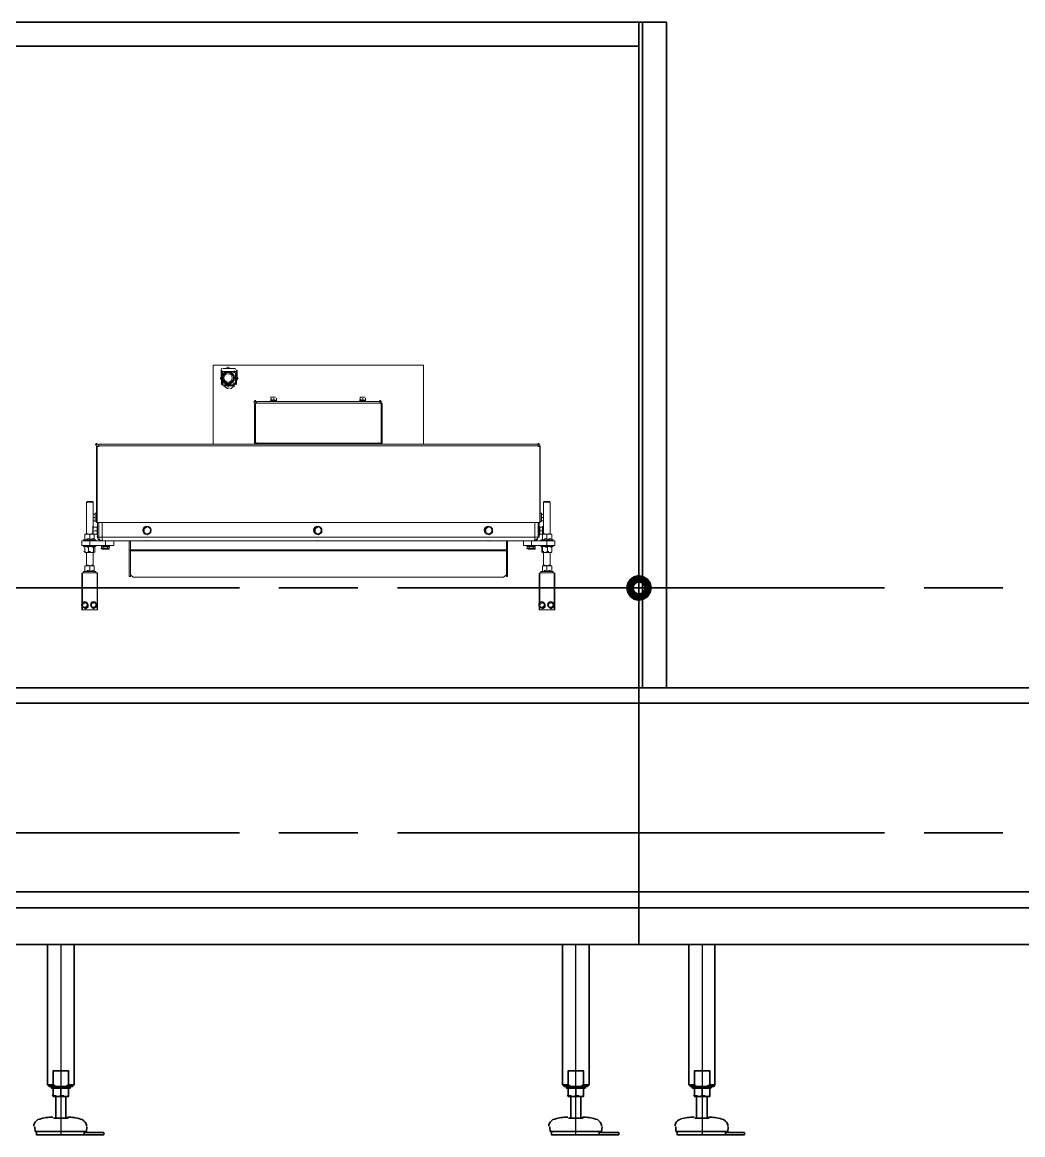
# Model space of a CAD drawing. Header units: millimetres. Extents: x 25096 to 30217, y 6541 to 10165.
# Drawn here: x 27923.6 to 28150, y 6863.4 to 7115.3 of the extents above; entities that cross this region are included whole.
import ezdxf

# ---------------------------------------------------------------- set-up
doc = ezdxf.new("R2010")
doc.units = ezdxf.units.MM
doc.layers.add('Equipment', color=123, linetype='Continuous')

# ---------------------------------------------------------------- blocks, each defined once
blk = doc.blocks.new('A$C970bf4b1')
at = {"layer": 'Equipment', "lineweight": 35}
blk.add_lwpolyline([(-7784.4, 2118), (-6565.1, 2118), (-6565.1, 362), (-7784.4, 362)], close=True, dxfattribs=at)
for points in [[(-6512.2, 851), (-6512.2, 2118), (-6565.1, 2118)], [(-6557.7, 2118), (-6557.7, 851)], [(-6565.1, 2072.5), (-7784.4, 2072.5), (-8700, 2072.5), (-10834.9, 2072.5)], [(-6565.1, 851), (-4429.1, 851), (-4429.1, 362), (-6565.1, 362), (-6565.1, 851), (-7784.4, 851), (-8700, 851), (-10834.9, 851), (-13405.9, 851), (-13405.9, 1187.6), (-10834.9, 1187.6)], [(-8092.4, 1041.5), (-7784.4, 1041.5), (-7325, 1041.5)], [(-7249.9, 1041.5), (-7099.6, 1041.5)], [(-7024.4, 1041.5), (-6565.1, 1041.5), (-6097.2, 1041.5)], [(-6565.1, 1041.5), (-6565.1, 1041.5)], [(-6022.1, 1041.5), (-5871.8, 1041.5)], [(-13435.5, 821.4), (-10834.9, 821.4), (-8700, 821.4), (-7784.4, 821.4), (-6565.1, 821.4)], [(-4431.2, 821.4), (-6566.1, 821.4)], [(-8092.4, 574.7), (-7784.4, 574.7), (-7325, 574.7)], [(-7249.9, 574.7), (-7099.6, 574.7)], [(-7024.4, 574.7), (-6565.1, 574.7), (-6097.2, 574.7)], [(-6022.1, 574.7), (-5871.8, 574.7)], [(-10834.9, 462.5), (-8700, 462.5), (-7784.4, 462.5), (-6565.1, 462.5), (-4429.1, 462.5), (121.2, 462.5)], [(-10834.9, 431.9), (-8700, 431.9), (-7784.4, 431.9), (-6565.1, 431.9), (-4429.1, 431.9), (121.2, 431.9)], [(-7690.2, 362), (-7690.2, 95.3), (-7687, 92.1), (-7674.3, 92.1), (-7676.5, 93.1), (-7679.6, 95.3)], [(-7664.8, 362), (-7664.8, 362)], [(-7655.3, 92.1), (-7642.6, 92.1), (-7639.4, 95.3), (-7639.4, 362)], [(-6675.2, 92.1), (-6662.5, 92.1), (-6659.3, 95.3), (-6659.3, 362), (-6684.7, 362), (-6710.1, 362), (-6710.1, 95.3), (-6706.9, 92.1), (-6694.2, 92.1), (-6696.3, 93.1), (-6699.5, 95.3)], [(-6469.8, 362), (-6469.8, 95.3), (-6466.6, 92.1), (-6453.9, 92.1), (-6457.1, 93.1), (-6459.2, 95.3)], [(-6444.4, 362), (-6444.4, 362)], [(-6435.9, 92.1), (-6422.2, 92.1), (-6420.1, 95.3), (-6420.1, 362)], [(-7690.2, 95.3), (-7679.6, 95.3), (-7679.6, 121.7), (-7650, 121.7), (-7650, 95.3), (-7639.4, 95.3)], [(-6710.1, 95.3), (-6699.5, 95.3), (-6699.5, 121.7), (-6669.9, 121.7), (-6669.9, 95.3), (-6659.3, 95.3)], [(-6469.8, 95.3), (-6459.2, 95.3), (-6459.2, 121.7), (-6429.6, 121.7), (-6429.6, 95.3), (-6420.1, 95.3)], [(-7682.8, 92.1), (-7682.8, 90), (-7682.8, 88.9), (-7646.8, 88.9), (-7646.8, 90), (-7646.8, 92.1)], [(-7682.8, 90), (-7646.8, 90)], [(-7672.2, 73), (-7679.6, 73), (-7679.6, 74.1), (-7679.6, 87.9), (-7676.5, 88.9), (-7672.2, 88.9)], [(-7679.6, 88.9), (-7679.6, 87.9)], [(-7674.3, 92.1), (-7655.3, 92.1), (-7650, 95.3)], [(-7650, 88.9), (-7650, 87.9), (-7650, 74.1), (-7653.2, 73), (-7657.4, 73), (-7672.2, 73), (-7668, 73), (-7664.8, 74.1), (-7664.8, 87.9), (-7661.6, 88.9), (-7657.4, 88.9)], [(-6702.7, 92.1), (-6702.7, 90), (-6702.7, 88.9), (-6666.7, 88.9), (-6666.7, 90), (-6666.7, 92.1)], [(-6702.7, 90), (-6666.7, 90)], [(-6692.1, 73), (-6699.5, 73), (-6699.5, 74.1), (-6699.5, 87.9), (-6696.3, 88.9), (-6692.1, 88.9)], [(-6699.5, 88.9), (-6699.5, 87.9)], [(-6694.2, 92.1), (-6675.2, 92.1), (-6669.9, 95.3)], [(-6669.9, 88.9), (-6669.9, 87.9), (-6669.9, 74.1), (-6673, 73), (-6677.3, 73), (-6692.1, 73), (-6687.9, 73), (-6684.7, 74.1), (-6684.7, 87.9), (-6681.5, 88.9), (-6677.3, 88.9)], [(-6463.5, 92.1), (-6463.5, 90), (-6462.4, 88.9), (-6427.5, 88.9), (-6426.4, 90), (-6426.4, 92.1)], [(-6463.5, 90), (-6426.4, 90)], [(-6451.8, 73), (-6459.2, 73), (-6459.2, 74.1), (-6459.2, 87.9), (-6456.1, 88.9), (-6451.8, 88.9)], [(-6459.2, 88.9), (-6459.2, 87.9)], [(-6453.9, 92.1), (-6435.9, 92.1), (-6429.6, 95.3)], [(-6429.6, 88.9), (-6429.6, 87.9), (-6429.6, 74.1), (-6433.8, 73), (-6437, 73), (-6451.8, 73), (-6448.6, 73), (-6444.4, 74.1), (-6444.4, 87.9), (-6441.2, 88.9), (-6437, 88.9)], [(-7674.3, 73), (-7674.3, 31.8)], [(-7650, 74.1), (-7650, 73), (-7657.4, 73)], [(-7655.3, 31.8), (-7655.3, 73)], [(-6694.2, 73), (-6694.2, 31.8)], [(-6669.9, 74.1), (-6669.9, 73), (-6677.3, 73)], [(-6675.2, 31.8), (-6675.2, 73)], [(-6455, 73), (-6455, 31.8)], [(-6429.6, 74.1), (-6429.6, 73), (-6437, 73)], [(-6434.9, 31.8), (-6434.9, 73)], [(-7651.1, 31.8), (-7678.6, 31.8)], [(-6670.9, 31.8), (-6698.4, 31.8)], [(-6430.7, 31.8), (-6458.2, 31.8)], [(-7714.6, 14.8), (-7713.5, 6.4), (-7616.1, 6.4), (-7615.1, 14.8)], [(-7620.4, 0), (-7598.1, 0), (-7583.3, 0), (-7583.3, 4.2), (-7598.1, 4.2), (-7620.4, 4.2), (-7620.4, 0), (-7711.4, 0), (-7711.4, 6.4)], [(-7618.2, 4.2), (-7618.2, 6.4)], [(-6734.4, 14.8), (-6733.4, 6.4), (-6636, 6.4), (-6634.9, 14.8)], [(-6640.2, 0), (-6618, 0), (-6603.2, 0), (-6603.2, 4.2), (-6618, 4.2), (-6640.2, 4.2), (-6640.2, 0), (-6731.3, 0), (-6731.3, 6.4)], [(-6638.1, 4.2), (-6638.1, 6.4)], [(-6494.2, 14.8), (-6494.2, 6.4), (-6395.7, 6.4), (-6394.7, 14.8)], [(-6400, 0), (-6377.7, 0), (-6364, 0), (-6364, 4.2), (-6377.7, 4.2), (-6400, 4.2), (-6400, 0), (-6492, 0), (-6492, 6.4)], [(-6397.8, 4.2), (-6397.8, 6.4)]]:
    blk.add_lwpolyline(points, dxfattribs=at)
at = {"layer": 'Equipment', "lineweight": 20}
for points in [[(-7374.8, 1314.6), (-7374.8, 1464.9), (-6974.7, 1464.9), (-6974.7, 1314.6)], [(-7358.9, 1441.6), (-7361, 1441.6), (-7361, 1438.4), (-7358.9, 1438.4)], [(-7357.9, 1427.9), (-7358.9, 1428.9), (-7360, 1455.4), (-7358.9, 1455.4), (-7357.9, 1430), (-7356.8, 1430), (-7356.8, 1431), (-7356.8, 1450.1)], [(-7360, 1454.3), (-7358.9, 1454.3)], [(-7360, 1453.3), (-7329.3, 1453.3)], [(-7360, 1442.7), (-7358.9, 1442.7)], [(-7358.9, 1451.1), (-7357.9, 1452.2)], [(-7357.9, 1449), (-7356.8, 1449)], [(-7356.8, 1444.8), (-7357.9, 1442.7)], [(-7333.5, 1458.6), (-7355.7, 1458.6)], [(-7355.7, 1458.6), (-7355.7, 1458.6)], [(-7354.7, 1452.2), (-7334.6, 1452.2)], [(-7353.6, 1452.2), (-7353.6, 1453.3)], [(-7349.4, 1443.7), (-7349.4, 1443.7)], [(-7348.3, 1458.6), (-7347.3, 1458.6)], [(-7345.2, 1445.9), (-7345.2, 1445.9)], [(-7342, 1458.6), (-7340.9, 1458.6)], [(-7339.9, 1443.7), (-7339.9, 1443.7)], [(-7335.6, 1452.2), (-7335.6, 1453.3)], [(-7333.5, 1458.6), (-7333.5, 1458.6)], [(-7331.4, 1442.7), (-7331.4, 1449), (-7332.5, 1449)], [(-7332.5, 1444.8), (-7331.4, 1442.7), (-7331.4, 1437.4), (-7332.5, 1435.3)], [(-7330.3, 1437.4), (-7329.3, 1437.4), (-7329.3, 1455.4), (-7330.3, 1455.4), (-7330.3, 1428.9), (-7331.4, 1427.9)], [(-7331.4, 1452.2), (-7330.3, 1451.1)], [(-7331.4, 1438.4), (-7328.2, 1438.4), (-7328.2, 1441.6), (-7331.4, 1441.6)], [(-7329.3, 1454.3), (-7330.3, 1454.3)], [(-7329.3, 1442.7), (-7330.3, 1442.7)], [(-7360, 1437.4), (-7358.9, 1437.4)], [(-7356.8, 1435.3), (-7357.9, 1437.4)], [(-7334.6, 1427.9), (-7354.7, 1427.9)], [(-7347.3, 1420.4), (-7354.7, 1425.7)], [(-7349.4, 1436.3), (-7349.4, 1436.3)], [(-7334.6, 1425.7), (-7342, 1420.4)], [(-7340.9, 1427.9), (-7340.9, 1427.9)], [(-7339.9, 1436.3), (-7339.9, 1436.3)], [(-7339.9, 1427.9), (-7339.9, 1427.9)], [(-7264.7, 1402.5), (-7264.7, 1402.5)], [(-7264.7, 1402.5), (-7264.7, 1398.2), (-7264.7, 1396.1)], [(-7254.1, 1398.2), (-7264.7, 1398.2)], [(-7254.1, 1396.1), (-7254.1, 1402.5)], [(-7094.3, 1402.5), (-7095.4, 1402.5), (-7095.4, 1396.1)], [(-7095.4, 1398.2), (-7084.8, 1398.2)], [(-7084.8, 1396.1), (-7084.8, 1398.2), (-7084.8, 1402.5)], [(-7053, 1392.9), (-7296.5, 1392.9)], [(-7053, 1391.9), (-7053, 1316.7), (-7296.5, 1316.7), (-7296.5, 1391.9)], [(-7294.4, 1391.9), (-7294.4, 1314.6)], [(-7057.3, 1392.9), (-7057.3, 1396.1), (-7292.2, 1396.1), (-7292.2, 1392.9)], [(-7292.2, 1395), (-7292.2, 1395)], [(-7264.7, 1397.2), (-7264.7, 1397.2)], [(-7264.7, 1397.2), (-7264.7, 1397.2)], [(-7264.7, 1397.2), (-7264.7, 1397.2)], [(-7263.7, 1397.2), (-7263.7, 1397.2)], [(-7255.2, 1397.2), (-7256.2, 1397.2), (-7257.3, 1397.2), (-7258.4, 1397.2), (-7260.5, 1397.2), (-7262.6, 1397.2), (-7263.7, 1397.2)], [(-7263.7, 1397.2), (-7263.7, 1397.2)], [(-7263.7, 1397.2), (-7263.7, 1397.2)], [(-7262.6, 1397.2), (-7262.6, 1397.2)], [(-7262.6, 1397.2), (-7262.6, 1397.2)], [(-7262.6, 1397.2), (-7262.6, 1397.2)], [(-7258.4, 1397.2), (-7258.4, 1397.2)], [(-7258.4, 1397.2), (-7258.4, 1397.2)], [(-7257.3, 1397.2), (-7257.3, 1397.2)], [(-7256.2, 1397.2), (-7256.2, 1397.2)], [(-7256.2, 1397.2), (-7256.2, 1397.2)], [(-7255.2, 1397.2), (-7255.2, 1397.2)], [(-7255.2, 1397.2), (-7255.2, 1397.2)], [(-7254.1, 1397.2), (-7254.1, 1397.2)], [(-7254.1, 1397.2), (-7254.1, 1397.2)], [(-7254.1, 1397.2), (-7254.1, 1397.2)], [(-7095.4, 1397.2), (-7095.4, 1397.2)], [(-7095.4, 1397.2), (-7095.4, 1397.2)], [(-7094.3, 1397.2), (-7093.2, 1397.2), (-7092.2, 1397.2), (-7091.1, 1397.2), (-7089, 1397.2), (-7086.9, 1397.2), (-7085.8, 1397.2)], [(-7094.3, 1397.2), (-7094.3, 1397.2)], [(-7094.3, 1397.2), (-7094.3, 1397.2)], [(-7093.2, 1397.2), (-7093.2, 1397.2)], [(-7093.2, 1397.2), (-7093.2, 1397.2)], [(-7089, 1397.2), (-7089, 1397.2)], [(-7089, 1397.2), (-7089, 1397.2)], [(-7086.9, 1397.2), (-7086.9, 1397.2)], [(-7086.9, 1397.2), (-7086.9, 1397.2)], [(-7086.9, 1397.2), (-7086.9, 1397.2)], [(-7085.8, 1397.2), (-7085.8, 1397.2)], [(-7085.8, 1397.2), (-7085.8, 1397.2)], [(-7085.8, 1397.2), (-7085.8, 1397.2)], [(-7084.8, 1397.2), (-7084.8, 1397.2)], [(-7084.8, 1397.2), (-7084.8, 1397.2)], [(-7084.8, 1397.2), (-7084.8, 1397.2)], [(-7057.3, 1395), (-7057.3, 1396.1)], [(-7057.3, 1395), (-7057.3, 1395)], [(-7055.1, 1314.6), (-7055.1, 1316.7), (-7055.1, 1391.9)], [(-7597.1, 1310.4), (-7592.8, 1310.4), (-7592.8, 1314.6), (-6755.6, 1314.6), (-6755.6, 1313.5), (-6756.7, 1313.5)], [(-7592.8, 1313.5), (-7593.9, 1313.5)], [(-7290.1, 1314.6), (-7290.1, 1316.7), (-7290.1, 1315.7)], [(-7272.1, 1314.6), (-7272.1, 1315.7), (-7272.1, 1316.7)], [(-7272.1, 1315.7), (-7272.1, 1315.7)], [(-7252, 1314.6), (-7252, 1315.7)], [(-7237.2, 1314.6), (-7237.2, 1315.7), (-7237.2, 1316.7)], [(-7181.1, 1316.7), (-7181.1, 1315.7), (-7181.1, 1316.7)], [(-7181.1, 1316.7), (-7181.1, 1315.7), (-7181.1, 1314.6)], [(-7168.4, 1314.6), (-7168.4, 1315.7), (-7168.4, 1316.7), (-7168.4, 1315.7), (-7165.2, 1315.7), (-7165.2, 1316.7), (-7165.2, 1315.7)], [(-7168.4, 1316.7), (-7168.4, 1316.7)], [(-7166.3, 1315.7), (-7166.3, 1315.7)], [(-7165.2, 1315.7), (-7165.2, 1315.7)], [(-7165.2, 1315.7), (-7165.2, 1315.7)], [(-7162, 1315.7), (-7162, 1316.7)], [(-7161, 1314.6), (-7161, 1315.7)], [(-7159.9, 1316.7), (-7159.9, 1315.7), (-7159.9, 1314.6)], [(-7159.9, 1315.7), (-7159.9, 1315.7)], [(-7158.9, 1316.7), (-7158.9, 1316.7)], [(-7158.9, 1315.7), (-7158.9, 1315.7)], [(-7158.9, 1314.6), (-7158.9, 1314.6)], [(-7097.5, 1315.7), (-7097.5, 1314.6), (-7112.3, 1314.6), (-7112.3, 1315.7), (-7112.3, 1316.7)], [(-7077.4, 1314.6), (-7077.4, 1315.7), (-7077.4, 1316.7)], [(-7077.4, 1315.7), (-7077.4, 1315.7)], [(-7059.4, 1315.7), (-7059.4, 1316.7), (-7059.4, 1314.6)], [(-7596, 1165.4), (-7596, 1311.4), (-7597.1, 1311.4), (-7597.1, 1165.4), (-6752.4, 1165.4), (-6752.4, 1311.4), (-6753.5, 1311.4), (-6753.5, 1165.4)], [(-6756.7, 1311.4), (-7592.8, 1311.4)], [(-7603.4, 1143.1), (-7603.4, 1204.5), (-7604.5, 1205.6), (-7615.1, 1205.6), (-7616.1, 1204.5), (-7616.1, 1143.1)], [(-7603.4, 1204.5), (-7616.1, 1204.5)], [(-6733.4, 1143.1), (-6733.4, 1204.5), (-6734.4, 1205.6), (-6745, 1205.6), (-6746.1, 1204.5), (-6746.1, 1143.1)], [(-6733.4, 1204.5), (-6746.1, 1204.5)], [(-7599.2, 1181.2), (-7603.4, 1181.2)], [(-7599.2, 1174.9), (-7603.4, 1174.9)], [(-7599.2, 1168.5), (-7603.4, 1168.5)], [(-7597.1, 1183.4), (-7599.2, 1183.4), (-7599.2, 1167.5), (-7597.1, 1167.5)], [(-7596, 1179.1), (-7596, 1179.1)], [(-7596, 1170.7), (-7596, 1170.7)], [(-6754.5, 1165.4), (-6754.5, 1137.8), (-7595, 1137.8), (-7595, 1165.4)], [(-7592.8, 1165.4), (-7592.8, 1137.8), (-7592.8, 1136.8), (-7591.8, 1134.7), (-7591.8, 1133.6), (-7590.7, 1132.5), (-7589.7, 1131.5), (-7588.6, 1130.4), (-7587.5, 1130.4), (-7586.5, 1130.4), (-7586.5, 1165.4)], [(-6756.7, 1165.4), (-6756.7, 1137.8), (-6756.7, 1136.8), (-6757.7, 1134.7), (-6757.7, 1133.6), (-6758.8, 1132.5), (-6759.8, 1131.5), (-6760.9, 1130.4), (-6761.9, 1130.4), (-6763, 1130.4), (-6763, 1165.4)], [(-6753.5, 1179.1), (-6753.5, 1179.1)], [(-6753.5, 1170.7), (-6753.5, 1170.7)], [(-6752.4, 1167.5), (-6750.3, 1167.5), (-6750.3, 1183.4), (-6752.4, 1183.4)], [(-6750.3, 1181.2), (-6746.1, 1181.2)], [(-6750.3, 1174.9), (-6746.1, 1174.9)], [(-6750.3, 1168.5), (-6746.1, 1168.5)], [(-7596, 1156.9), (-7602.4, 1156.9)], [(-7596, 1149.5), (-7601.3, 1149.5)], [(-7595, 1158), (-7596, 1158), (-7596, 1142.1), (-7595, 1142.1)], [(-6754.5, 1142.1), (-6753.5, 1142.1), (-6753.5, 1158), (-6754.5, 1158)], [(-6753.5, 1156.9), (-6747.1, 1156.9)], [(-6753.5, 1149.5), (-6748.2, 1149.5)], [(-6747.1, 1156.9), (-6747.1, 1156.9)], [(-6784.2, 1130.4), (-6784.2, 1122), (-6724.9, 1122), (-6724.9, 1130.4), (-7624.6, 1130.4), (-7624.6, 1122), (-7564.3, 1122), (-7564.3, 1130.4)], [(-7598.1, 1130.4), (-7598.1, 1132.5), (-7621.4, 1132.5), (-7621.4, 1130.4)], [(-7619.3, 1142.1), (-7616.1, 1143.1), (-7614, 1143.1)], [(-7619.3, 1132.5), (-7619.3, 1143.1), (-7596, 1143.1)], [(-7619.3, 1133.6), (-7616.1, 1132.5), (-7614, 1132.5)], [(-7605.5, 1143.1), (-7607.7, 1143.1), (-7609.8, 1142.1), (-7609.8, 1133.6), (-7607.7, 1132.5), (-7605.5, 1132.5)], [(-7609.8, 1122), (-7609.8, 1130.4)], [(-7602.4, 1143.1), (-7602.4, 1143.1)], [(-7601.3, 1132.5), (-7601.3, 1143.1)], [(-7587.5, 1130.4), (-7587.5, 1130.4)], [(-7580.1, 1122), (-7580.1, 1130.4)], [(-7532.5, 1130.4), (-7532.5, 1062.7), (-7534.6, 1062.7), (-7534.6, 1130.4)], [(-6814.9, 1130.4), (-6814.9, 1062.7), (-6817, 1062.7), (-6817, 1130.4), (-6817, 1065.9), (-6822.3, 1061.6), (-7527.2, 1061.6), (-7532.5, 1065.9)], [(-6769.4, 1130.4), (-6769.4, 1122)], [(-6753.5, 1143.1), (-6730.2, 1143.1), (-6730.2, 1132.5)], [(-6728.1, 1130.4), (-6728.1, 1132.5), (-6751.4, 1132.5), (-6751.4, 1130.4)], [(-6748.2, 1142.1), (-6746.1, 1143.1), (-6744, 1143.1)], [(-6748.2, 1132.5), (-6748.2, 1143.1)], [(-6748.2, 1133.6), (-6746.1, 1132.5), (-6744, 1132.5)], [(-6735.5, 1132.5), (-6737.6, 1132.5), (-6739.7, 1133.6), (-6739.7, 1142.1), (-6737.6, 1143.1), (-6735.5, 1143.1)], [(-6739.7, 1130.4), (-6739.7, 1122)], [(-7621.4, 1122), (-7621.4, 1119.8), (-7598.1, 1119.8), (-7598.1, 1122)], [(-7619.3, 1118.8), (-7619.3, 1109.3), (-7619.3, 1108.2), (-7601.3, 1108.2), (-7600.2, 1109.3), (-7600.2, 1118.8), (-7600.2, 1119.8), (-7601.3, 1119.8), (-7601.3, 1118.8), (-7602.4, 1118.8)], [(-7619.3, 1119.8), (-7619.3, 1119.8)], [(-7619.3, 1118.8), (-7619.3, 1118.8)], [(-7619.3, 1109.3), (-7619.3, 1109.3)], [(-7616.1, 1119.8), (-7614, 1118.8), (-7611.9, 1118.8), (-7611.9, 1109.3), (-7614, 1109.3), (-7616.1, 1108.2), (-7616.1, 1082.8)], [(-7602.4, 1109.3), (-7602.4, 1118.8), (-7604.5, 1118.8), (-7606.6, 1119.8)], [(-7606.6, 1108.2), (-7604.5, 1109.3), (-7602.4, 1109.3), (-7601.3, 1109.3), (-7601.3, 1108.2), (-7600.2, 1109.3)], [(-7603.4, 1082.8), (-7603.4, 1108.2)], [(-7587.5, 1122), (-7587.5, 1115.6), (-7586.5, 1114.6), (-7573.8, 1114.6), (-7572.7, 1115.6), (-7572.7, 1119.8)], [(-7587.5, 1119.8), (-7571.7, 1119.8), (-7571.7, 1122)], [(-7575.9, 1119.8), (-7575.9, 1115.6)], [(-7572.7, 1115.6), (-7572.7, 1115.6)], [(-7532.5, 1112.4), (-7534.6, 1112.4)], [(-7532.5, 1113.5), (-6817, 1113.5)], [(-7532.5, 1111.4), (-6817, 1111.4)], [(-6814.9, 1112.4), (-6817, 1112.4)], [(-6777.8, 1122), (-6776.8, 1115.6), (-6775.7, 1114.6), (-6763, 1114.6), (-6761.9, 1115.6), (-6761.9, 1119.8), (-6761.9, 1122)], [(-6777.8, 1119.8), (-6761.9, 1119.8)], [(-6773.6, 1119.8), (-6773.6, 1115.6)], [(-6766.2, 1119.8), (-6766.2, 1115.6)], [(-6761.9, 1115.6), (-6761.9, 1115.6)], [(-6751.4, 1122), (-6751.4, 1119.8), (-6728.1, 1119.8), (-6728.1, 1122)], [(-6730.2, 1108.2), (-6748.2, 1108.2), (-6748.2, 1109.3), (-6748.2, 1118.8), (-6748.2, 1119.8), (-6749.2, 1119.8), (-6749.2, 1118.8), (-6749.2, 1109.3), (-6748.2, 1108.2)], [(-6748.2, 1119.8), (-6748.2, 1119.8)], [(-6748.2, 1108.2), (-6748.2, 1108.2)], [(-6746.1, 1108.2), (-6746.1, 1082.8)], [(-6744, 1119.8), (-6741.8, 1118.8), (-6738.7, 1118.8), (-6738.7, 1109.3), (-6741.8, 1109.3), (-6744, 1108.2)], [(-6734.4, 1119.8), (-6732.3, 1118.8), (-6730.2, 1118.8), (-6730.2, 1109.3), (-6732.3, 1109.3), (-6734.4, 1108.2)], [(-6733.4, 1082.8), (-6733.4, 1108.2)], [(-6730.2, 1119.8), (-6730.2, 1119.8)], [(-6730.2, 1118.8), (-6730.2, 1119.8)], [(-6730.2, 1109.3), (-6730.2, 1109.3)], [(-6730.2, 1108.2), (-6730.2, 1108.2)], [(-6730.2, 1108.2), (-6730.2, 1108.2)], [(-7619.3, 1072.2), (-7619.3, 1082.8), (-7616.1, 1082.8), (-7614, 1082.8)], [(-7601.3, 1072.2), (-7601.3, 1082.8), (-7619.3, 1082.8)], [(-7605.5, 1082.8), (-7607.7, 1082.8), (-7609.8, 1082.8), (-7609.8, 1073.3), (-7607.7, 1072.2), (-7605.5, 1072.2)], [(-6748.2, 1072.2), (-6748.2, 1082.8), (-6746.1, 1082.8), (-6744, 1082.8)], [(-6730.2, 1072.2), (-6730.2, 1082.8), (-6748.2, 1082.8)], [(-6735.5, 1072.2), (-6737.6, 1072.2), (-6739.7, 1073.3), (-6739.7, 1082.8), (-6737.6, 1082.8), (-6735.5, 1082.8)], [(-7596, 1070.1), (-7595, 1069), (-7595, 999.2), (-7624.6, 999.2), (-7624.6, 1069), (-7623.5, 1070.1)], [(-7596, 999.2), (-7596, 1070.1), (-7623.5, 1070.1), (-7623.5, 999.2)], [(-7598.1, 1070.1), (-7598.1, 1072.2), (-7621.4, 1072.2), (-7621.4, 1070.1)], [(-7619.3, 1073.3), (-7616.1, 1072.2), (-7614, 1072.2)], [(-6726, 999.2), (-6726, 1070.1), (-6724.9, 1069), (-6724.9, 999.2), (-6754.5, 999.2), (-6754.5, 1069), (-6753.5, 1070.1), (-6726, 1070.1)], [(-6753.5, 1070.1), (-6753.5, 999.2)], [(-6728.1, 1070.1), (-6728.1, 1072.2), (-6751.4, 1072.2), (-6751.4, 1070.1)], [(-6748.2, 1073.3), (-6746.1, 1072.2), (-6744, 1072.2)], [(-6565.1, 781.1), (-6565.1, 781.1)], [(-6565.1, 701.8), (-6565.1, 701.8)]]:
    blk.add_lwpolyline(points, dxfattribs=at)
for points in [[(-7334.6, 1450.6, 0.051191), (-7336.8, 1452.8, -0.379312)], [(-7336.8, 1429, 0.051191), (-7334.6, 1431.2, -0.379312)]]:
    blk.add_lwpolyline(points, format="xyb", close=True, dxfattribs=at)
for points in [[(-7334.7, 1454.6, -0.272639), (-7332.5, 1450.1), (-7332.5, 1430), (-7331.4, 1430), (-7331.4, 1437.4)], [(-7256.2, 1404, 0.142268), (-7261.2, 1404, 0.142268), (-7266.5, 1404)], [(-7262, 1399, 0.010471), (-7264, 1398.8, 0.01779), (-7265.6, 1398.6)], [(-7256, 1398.6, -0.017422), (-7257.6, 1398.4, -0.010378), (-7259.4, 1398.2), (-7259.4, 1402.5)], [(-7092.6, 1399, 0.010471), (-7094.7, 1398.8, 0.018184), (-7096.3, 1398.6)], [(-7085.8, 1404, 0.142268), (-7090.8, 1404, 0.142268), (-7096.1, 1404)], [(-7086.6, 1398.6, -0.01779), (-7088.2, 1398.4, -0.010471), (-7090.1, 1398.2), (-7090.1, 1402.5)], [(-6752.4, 1310.4), (-6756.7, 1310.4), (-6756.7, 1314.6, -0.414215), (-6755.4, 1312.8)], [(-7603.8, 1158.5, 0.142266), (-7603.8, 1151.7, 0.142266), (-7603.8, 1144.3)], [(-6748.4, 1144.3, 0.142266), (-6748.4, 1151.1, 0.142266), (-6748.4, 1158.5)], [(-7584.4, 1119.8), (-7584.4, 1115.6, -0.265288), (-7588.6, 1115.9)], [(-7585.3, 1117, 0.123485), (-7577.8, 1117, 0.220079), (-7574.2, 1116.9)], [(-6775.5, 1117, 0.123485), (-6768, 1117, 0.220129), (-6763.4, 1116.9)]]:
    blk.add_lwpolyline(points, format="xyb", dxfattribs=at)
for points in [[(-7353.6, 1427.9), (-7353.6, 1425.7), (-7335.6, 1425.7), (-7335.6, 1427.9)], [(-7158.9, 1315.7), (-7158.9, 1316.7)], [(-7506, 1153.7), (-7506, 1146.3), (-7499.7, 1142.1), (-7493.3, 1146.3), (-7493.3, 1153.7), (-7499.7, 1158)], [(-7181.1, 1153.7), (-7181.1, 1146.3), (-7174.7, 1142.1), (-7168.4, 1146.3), (-7168.4, 1153.7), (-7174.7, 1158)], [(-6856.2, 1153.7), (-6856.2, 1146.3), (-6849.8, 1142.1), (-6843.4, 1146.3), (-6843.4, 1153.7), (-6849.8, 1158)], [(-7617.2, 1012.9), (-7622.5, 1010.8), (-7623.5, 1005.5), (-7618.2, 1001.3), (-7612.9, 1004.5), (-7612.9, 1009.8)], [(-7601.3, 1012.9), (-7606.6, 1010.8), (-7606.6, 1005.5), (-7602.4, 1001.3), (-7597.1, 1004.5), (-7596, 1009.8)], [(-6742.9, 1009.8), (-6747.1, 1012.9), (-6752.4, 1010.8), (-6753.5, 1005.5), (-6748.2, 1001.3), (-6742.9, 1004.5)], [(-6731.3, 1012.9), (-6736.5, 1010.8), (-6736.5, 1005.5), (-6732.3, 1001.3), (-6727, 1004.5), (-6726, 1009.8)]]:
    blk.add_lwpolyline(points, close=True, dxfattribs=at)
at = {"layer": 'Equipment', "lineweight": 25}
for points in [[(-6202, 1041.5), (-6131.1, 1041.5)], [(-7690.2, 362), (-7664.8, 362), (-7639.4, 362)], [(-7664.8, 362), (-7664.8, 0)], [(-6684.7, 0), (-6684.7, 362)], [(-6469.8, 362), (-6444.4, 362), (-6420.1, 362)], [(-6444.4, 362), (-6444.4, 0)]]:
    blk.add_lwpolyline(points, dxfattribs=at)
at = {"layer": 'Equipment', "lineweight": 35}
for points in [[(-7680, 33.6, 0.063626), (-7705, 30, 0.236851), (-7715.7, 21, 0.11896), (-7716.4, 16.4)], [(-7616, 16.4, 0.11896), (-7616.7, 21, 0.236851), (-7627.4, 30, 0.063626), (-7652.4, 33.6)], [(-6699.8, 33.6, 0.063626), (-6724.8, 30, 0.236851), (-6735.6, 21, 0.11896), (-6736.3, 16.4)], [(-6635.8, 16.4, 0.11896), (-6636.5, 21, 0.236851), (-6647.2, 30, 0.063626), (-6672.3, 33.6)], [(-6485.6, 30, 0.236851), (-6495.3, 21, 0.11896), (-6496, 16.4)], [(-6395.5, 16.4, 0.11896), (-6396.2, 21, 0.236851), (-6407, 30, 0.063626), (-6432, 33.6)]]:
    blk.add_lwpolyline(points, format="xyb", dxfattribs=at)
at = {"layer": 'Equipment', "lineweight": 20}
for centre, radius in [((-7346.5, 1440.9), 12.2), ((-7346.5, 1440.9), 11.1), ((-7346.5, 1440.9), 10.1), ((-7346.5, 1440.9), 7.94), ((-7501.1, 1150.9), 7.94), ((-7501.1, 1150.9), 6.88), ((-7176.1, 1150.9), 7.94), ((-7176.1, 1150.9), 6.88), ((-6851.2, 1150.9), 7.94), ((-6851.2, 1150.9), 6.88), ((-7619.6, 1009.1), 5.82), ((-7619.6, 1009.1), 4.76), ((-7602.7, 1009.1), 5.82), ((-7602.7, 1009.1), 4.76), ((-6749.5, 1009.1), 5.82), ((-6749.5, 1009.1), 4.76), ((-6732.6, 1009.1), 5.82), ((-6732.6, 1009.1), 4.76)]:
    blk.add_circle(centre, radius, dxfattribs=at)
for centre, radius, start, end in [((-7346.5, 1456.8), 4.76, 53.9098, 126.0902), ((-7357.1, 1456.8), 2.65, 89.7639, 179.758), ((-7355, 1450.4), 4.76, 118.9983, 180), ((-7346.5, 1440.9), 15.3, 129.139, 140.861), ((-7355, 1450.4), 2.65, 89.9891, 173.0785), ((-7334.9, 1456.8), 2.65, 0.242, 90.2361), ((-7355, 1431.4), 4.76, 180, 270), ((-7346.5, 1440.9), 15.3, 219.139, 230.861), ((-7355, 1431.4), 2.65, 186.9215, 270.0109), ((-7346.5, 1426.1), 4.76, 233.9098, 306.0902), ((-7346.5, 1426.1), 1.59, 142.696, 41.0724), ((-7337, 1431.4), 4.76, 270, 360), ((-7293.6, 1394.3), 3.7, 89.9999, 180.0001), ((-7095.2, 1448.8), 50.9, 275.5101, 277.8883), ((-7058.6, 1394.3), 3.7, 359.9999, 90.0001), ((-7293.6, 1394.3), 1.59, 89.9999, 180.0001), ((-7058.6, 1394.3), 1.59, 359.9999, 90.0001), ((-7595.3, 1312.8), 3.7, 89.9999, 180.0001), ((-7595.3, 1312.8), 1.59, 89.9999, 180.0001), ((-7290.4, 1318.1), 1.59, 196.174, 205.1343), ((-7061.8, 1318.1), 1.59, 333.8661, 344.8238), ((-6757, 1312.8), 3.7, 359.9999, 90.0001), ((-7615.4, 1130.8), 13.2, 70.2247, 89.5165), ((-7606.9, 1130.8), 13.2, 70.2247, 89.5165), ((-6745.3, 1130.8), 13.2, 70.2247, 89.5165), ((-6736.8, 1130.8), 13.2, 70.2247, 89.5165), ((-7615.4, 1147.7), 13.2, 270.4835, 289.7753), ((-7606.9, 1147.7), 13.2, 270.4835, 289.7753), ((-7587.9, 1139.2), 7.94, 180, 270), ((-7501.1, 1134), 3.7, 226.9612, 313.0388), ((-7176.1, 1134), 3.7, 226.9612, 313.0388), ((-6851.2, 1134), 3.7, 226.9612, 313.0388), ((-6764.4, 1139.2), 7.94, 270, 360), ((-6745.3, 1147.7), 13.2, 270.4835, 289.7753), ((-6736.8, 1147.7), 13.2, 270.4835, 289.7753), ((-7617.5, 1110.7), 10.1, 90.6153, 112.8515), ((-7617.5, 1120.2), 10.1, 247.1485, 269.3847), ((-7608, 1104.3), 16.4, 90.423, 108.0726), ((-7608, 1126.5), 16.4, 251.9274, 269.577), ((-6777.1, 1119.1), 3.7, 241.787, 301.2176), ((-6745.3, 1106.4), 14.3, 90.4614, 109.1383), ((-6745.3, 1124.4), 14.3, 250.8617, 269.5386), ((-6735.8, 1108.6), 12.2, 90.5107, 110.5335), ((-6735.8, 1122.3), 12.2, 249.4665, 269.4893), ((-7615.4, 1071.5), 13.2, 70.2247, 89.5165), ((-7606.9, 1071.5), 13.2, 70.2247, 89.5165), ((-6745.3, 1071.5), 13.2, 70.2247, 89.5165), ((-6736.8, 1071.5), 13.2, 70.2247, 89.5165), ((-7615.4, 1087.4), 13.2, 270.4835, 289.7753), ((-7606.9, 1087.4), 13.2, 270.4835, 289.7753), ((-6745.3, 1087.4), 13.2, 270.4835, 289.7753), ((-6736.8, 1087.4), 13.2, 270.4835, 289.7753)]:
    blk.add_arc(centre, radius, start, end, dxfattribs=at)
at = {"layer": 'Equipment', "lineweight": 35}
for centre, radius, start, end in [((-7673.6, 68), 22.8, 70.2246, 89.5165), ((-7658.8, 68), 22.8, 70.2246, 89.5165), ((-6693.4, 68), 22.8, 70.2246, 89.5165), ((-6678.6, 68), 22.8, 70.2246, 89.5165), ((-6454.2, 68), 22.8, 70.2246, 89.5165), ((-6438.3, 68), 22.8, 70.2246, 89.5165), ((-7673.6, 96.6), 22.8, 250.2246, 269.5165), ((-7658.8, 96.6), 22.8, 250.2246, 269.5165), ((-6693.4, 96.6), 22.8, 250.2246, 269.5165), ((-6678.6, 96.6), 22.8, 250.2246, 269.5165), ((-6453.2, 96.6), 22.8, 250.2246, 269.5165), ((-6438.3, 96.6), 22.8, 250.2246, 269.5165), ((-6459.5, -66.4), 100, 90, 104.5624)]:
    blk.add_arc(centre, radius, start, end, dxfattribs=at)
at = {"layer": 'Equipment', "lineweight": 20}
for points in [[(-7266.5, 1398.7), (-7266.6, 1398.6), (-7266.6, 1398.6), (-7266.6, 1398.6)], [(-7265.7, 1398.7), (-7266.1, 1398.6), (-7266.4, 1398.6), (-7266.5, 1398.5)], [(-7256, 1398.4), (-7255.5, 1398.5), (-7255.2, 1398.6), (-7255.1, 1398.7)], [(-7255.1, 1398.5), (-7255, 1398.5), (-7255, 1398.6), (-7255, 1398.6)], [(-7097.2, 1398.7), (-7097.2, 1398.6), (-7097.3, 1398.6), (-7097.3, 1398.6)], [(-7096.3, 1398.7), (-7096.7, 1398.6), (-7097, 1398.6), (-7097.2, 1398.5)], [(-7086.6, 1398.4), (-7086.2, 1398.5), (-7085.9, 1398.6), (-7085.7, 1398.7)], [(-7085.7, 1398.5), (-7085.6, 1398.5), (-7085.6, 1398.6), (-7085.6, 1398.6)]]:
    blk.add_open_spline(points, degree=3, dxfattribs=at)
at = {"layer": 'Equipment', "transparency": 33554559}
for points in [[(-6574.6, 1063.7), (-6568.3, 1050), (-6582, 1058.5)], [(-6565.1, 1065.9), (-6565.1, 1051), (-6574.6, 1063.7)], [(-6565.1, 1051), (-6574.6, 1063.7), (-6568.3, 1050)], [(-6555.5, 1063.7), (-6560.8, 1050), (-6565.1, 1065.9)], [(-6560.8, 1050), (-6565.1, 1065.9), (-6565.1, 1051)], [(-6557.7, 1047.9), (-6555.5, 1063.7), (-6560.8, 1050)], [(-6547.1, 1058.5), (-6557.7, 1047.9), (-6555.5, 1063.7)], [(-6587.3, 1051), (-6573.5, 1044.7), (-6589.4, 1041.5)], [(-6573.5, 1044.7), (-6589.4, 1041.5), (-6574.6, 1041.5)], [(-6589.4, 1041.5), (-6574.6, 1041.5), (-6587.3, 1032)], [(-6582, 1058.5), (-6571.4, 1047.9), (-6587.3, 1051)], [(-6571.4, 1047.9), (-6587.3, 1051), (-6573.5, 1044.7)], [(-6574.6, 1041.5), (-6587.3, 1032), (-6573.5, 1037.3)], [(-6568.3, 1050), (-6582, 1058.5), (-6571.4, 1047.9)], [(-6555.5, 1044.7), (-6547.1, 1058.5), (-6557.7, 1047.9)], [(-6541.8, 1051), (-6555.5, 1044.7), (-6547.1, 1058.5)], [(-6554.5, 1041.5), (-6541.8, 1051), (-6555.5, 1044.7)], [(-6541.8, 1032), (-6555.5, 1037.3), (-6539.7, 1041.5)], [(-6555.5, 1037.3), (-6539.7, 1041.5), (-6554.5, 1041.5)], [(-6539.7, 1041.5), (-6554.5, 1041.5), (-6541.8, 1051)], [(-6587.3, 1032), (-6573.5, 1037.3), (-6582, 1023.5)], [(-6573.5, 1037.3), (-6582, 1023.5), (-6571.4, 1034.1)], [(-6582, 1023.5), (-6571.4, 1034.1), (-6574.6, 1018.2)], [(-6571.4, 1034.1), (-6574.6, 1018.2), (-6568.3, 1032)], [(-6574.6, 1018.2), (-6568.3, 1032), (-6565.1, 1016.1)], [(-6568.3, 1032), (-6565.1, 1016.1), (-6565.1, 1030.9)], [(-6565.1, 1030.9), (-6555.5, 1018.2), (-6560.8, 1032)], [(-6565.1, 1016.1), (-6565.1, 1030.9), (-6555.5, 1018.2)], [(-6560.8, 1032), (-6547.1, 1023.5), (-6557.7, 1034.1)], [(-6555.5, 1018.2), (-6560.8, 1032), (-6547.1, 1023.5)], [(-6557.7, 1034.1), (-6541.8, 1032), (-6555.5, 1037.3)], [(-6547.1, 1023.5), (-6557.7, 1034.1), (-6541.8, 1032)]]:
    blk.add_solid(points, dxfattribs=at)

msp = doc.modelspace()

# ---------------------------------------------------------------- block references
at = {"xscale": 0.1189320440123307, "yscale": 0.1189320440123307, "zscale": 0.1189320440123307}
msp.add_blockref('A$C970bf4b1', (28843.9, 6863.37), dxfattribs=at)

doc.saveas('drawing.dxf')
